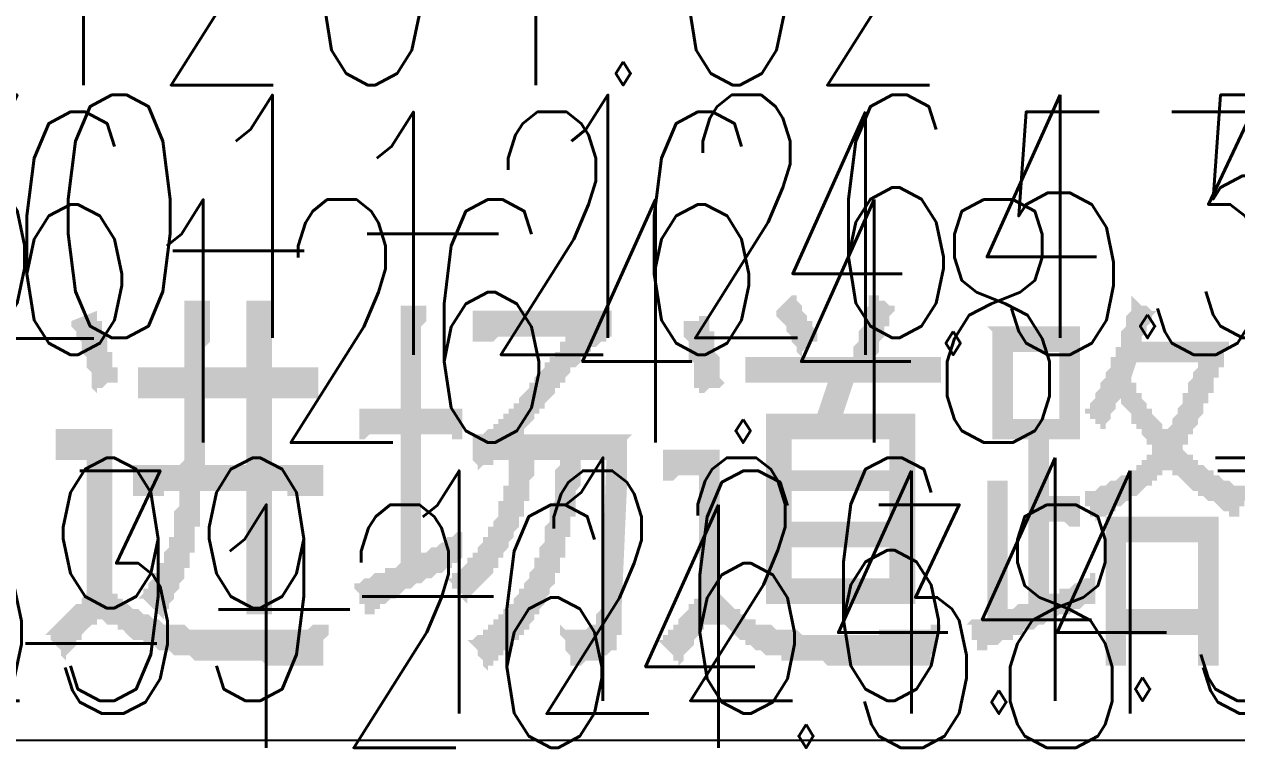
# Model space of a CAD drawing. Header units: millimetres. Extents: x 6156 to 7119, y 3162 to 3647.
# Drawn here: x 7004.32 to 7019.28, y 3528.36 to 3537.29 of the extents above; entities that cross this region are included whole.
import ezdxf
from ezdxf.enums import TextEntityAlignment as Align

# ---------------------------------------------------------------- set-up
doc = ezdxf.new("R2010")
doc.units = ezdxf.units.MM
doc.layers.add('图层1', color=7, linetype='Continuous')
doc.layers.add('点图2', color=30, linetype='Continuous', lineweight=5)
doc.styles.add('HBtxt', font='txt', dxfattribs={"width": 0.7, "bigfont": 'HZTXT'})

msp = doc.modelspace()

# ---------------------------------------------------------------- hatches: boundary and pattern name
at = {"layer": '图层1', "transparency": 33554559}
h = msp.add_hatch(color=256, dxfattribs=at)
h.paths.add_polyline_path([(7013.219, 3533.181), (7013.219, 3533.181), (7013.219, 3533.181), (7013.219, 3533.181), (7013.283, 3533.181), (7013.283, 3533.181), (7013.283, 3533.181), (7013.346, 3533.181), (7013.346, 3533.181), (7013.346, 3533.181), (7013.41, 3533.181), (7013.41, 3533.181), (7013.473, 3533.181), (7013.473, 3533.181), (7013.537, 3533.181), (7013.537, 3533.181), (7013.6, 3533.181), (7013.6, 3533.181), (7013.664, 3533.181), (7013.664, 3533.181), (7013.727, 3533.181), (7013.791, 3533.181), (7013.791, 3533.181), (7013.854, 3533.181), (7013.918, 3533.181), (7013.918, 3533.181), (7013.981, 3533.181), (7014.045, 3533.181), (7014.108, 3533.181), (7014.172, 3533.181), (7014.235, 3533.181), (7014.235, 3533.181), (7014.299, 3533.181), (7014.362, 3533.181), (7014.426, 3533.181), (7014.489, 3533.181), (7014.553, 3533.181), (7014.553, 3533.245), (7014.553, 3533.308), (7014.553, 3533.308), (7014.616, 3533.372), (7014.616, 3533.435), (7014.616, 3533.499), (7014.616, 3533.499), (7014.68, 3533.562), (7014.68, 3533.626), (7014.68, 3533.626), (7014.68, 3533.689), (7014.68, 3533.753), (7014.743, 3533.816), (7014.743, 3533.816), (7014.743, 3533.88), (7014.743, 3533.943), (7014.743, 3533.943), (7014.807, 3533.943), (7014.87, 3533.943), (7014.87, 3533.88), (7014.934, 3533.88), (7014.934, 3533.88), (7014.997, 3533.816), (7014.997, 3533.816), (7015.061, 3533.816), (7015.061, 3533.816), (7015.061, 3533.816), (7015.061, 3533.753), (7015.061, 3533.753), (7015.061, 3533.753), (7014.997, 3533.689), (7014.997, 3533.689), (7014.997, 3533.626), (7014.997, 3533.562), (7014.934, 3533.562), (7014.934, 3533.499), (7014.934, 3533.435), (7014.87, 3533.372), (7014.87, 3533.308), (7014.87, 3533.245), (7014.807, 3533.181), (7014.807, 3533.181), (7014.87, 3533.181), (7014.934, 3533.181), (7014.997, 3533.181), (7014.997, 3533.181), (7015.061, 3533.181), (7015.124, 3533.181), (7015.124, 3533.181), (7015.188, 3533.181), (7015.251, 3533.181), (7015.251, 3533.181), (7015.315, 3533.181), (7015.378, 3533.181), (7015.378, 3533.181), (7015.442, 3533.181), (7015.442, 3533.181), (7015.505, 3533.181), (7015.505, 3533.181), (7015.569, 3533.181), (7015.569, 3533.181), (7015.569, 3533.181), (7015.632, 3533.181), (7015.632, 3533.181), (7015.632, 3532.864), (7015.632, 3532.864), (7015.632, 3532.864), (7015.569, 3532.864), (7015.569, 3532.864), (7015.569, 3532.864), (7015.505, 3532.864), (7015.505, 3532.864), (7015.442, 3532.864), (7015.442, 3532.864), (7015.378, 3532.864), (7015.378, 3532.864), (7015.315, 3532.864), (7015.315, 3532.864), (7015.251, 3532.864), (7015.251, 3532.864), (7015.188, 3532.864), (7015.124, 3532.864), (7015.124, 3532.864), (7015.061, 3532.864), (7014.997, 3532.864), (7014.997, 3532.864), (7014.934, 3532.864), (7014.87, 3532.864), (7014.807, 3532.864), (7014.807, 3532.864), (7014.743, 3532.864), (7014.68, 3532.864), (7014.616, 3532.864), (7014.553, 3532.864), (7014.553, 3532.864), (7014.426, 3532.483), (7015.315, 3532.483), (7015.315, 3532.419), (7015.315, 3532.419), (7015.315, 3532.356), (7015.315, 3532.292), (7015.315, 3532.292), (7015.315, 3532.229), (7015.315, 3532.165), (7015.315, 3532.165), (7015.315, 3532.102), (7015.315, 3532.038), (7015.315, 3531.975), (7015.315, 3531.975), (7015.315, 3531.911), (7015.315, 3531.848), (7015.315, 3531.784), (7015.315, 3531.721), (7015.315, 3531.721), (7015.315, 3531.657), (7015.315, 3531.594), (7015.315, 3531.53), (7015.315, 3531.467), (7015.315, 3531.403), (7015.315, 3531.34), (7015.315, 3531.276), (7015.315, 3531.276), (7015.315, 3531.149), (7015.315, 3531.086), (7015.315, 3531.022), (7015.315, 3530.959), (7015.315, 3530.959), (7015.315, 3530.895), (7015.315, 3530.832), (7015.315, 3530.768), (7015.315, 3530.705), (7015.315, 3530.641), (7015.315, 3530.578), (7015.315, 3530.578), (7015.315, 3530.514), (7015.315, 3530.451), (7015.315, 3530.387), (7015.315, 3530.387), (7015.315, 3530.324), (7015.315, 3530.26), (7015.315, 3530.26), (7015.315, 3530.197), (7015.315, 3530.197), (7015.315, 3530.133), (7015.315, 3530.133), (7013.473, 3530.133), (7013.473, 3530.133), (7013.473, 3530.197), (7013.473, 3530.26), (7013.473, 3530.26), (7013.473, 3530.324), (7013.473, 3530.387), (7013.473, 3530.451), (7013.473, 3530.451), (7013.473, 3530.514), (7013.473, 3530.578), (7013.473, 3530.641), (7013.473, 3530.641), (7013.473, 3530.705), (7013.473, 3530.768), (7013.473, 3530.832), (7013.473, 3530.895), (7013.473, 3530.959), (7013.473, 3530.959), (7013.473, 3531.022), (7013.473, 3531.086), (7013.473, 3531.149), (7013.473, 3531.213), (7013.473, 3531.276), (7013.473, 3531.276), (7013.473, 3531.34), (7013.473, 3531.403), (7013.473, 3531.467), (7013.473, 3531.53), (7013.473, 3531.594), (7013.473, 3531.594), (7013.473, 3531.657), (7013.473, 3531.721), (7013.473, 3531.784), (7013.473, 3531.848), (7013.473, 3531.911), (7013.473, 3531.911), (7013.473, 3531.975), (7013.473, 3532.038), (7013.473, 3532.102), (7013.473, 3532.102), (7013.473, 3532.165), (7013.473, 3532.229), (7013.473, 3532.292), (7013.473, 3532.292), (7013.473, 3532.356), (7013.473, 3532.419), (7013.473, 3532.483), (7013.473, 3532.483), (7014.108, 3532.483), (7014.235, 3532.864), (7014.172, 3532.864), (7014.108, 3532.864), (7014.045, 3532.864), (7013.981, 3532.864), (7013.918, 3532.864), (7013.918, 3532.864), (7013.854, 3532.864), (7013.791, 3532.864), (7013.727, 3532.864), (7013.727, 3532.864), (7013.664, 3532.864), (7013.6, 3532.864), (7013.6, 3532.864), (7013.537, 3532.864), (7013.537, 3532.864), (7013.473, 3532.864), (7013.41, 3532.864), (7013.41, 3532.864), (7013.346, 3532.864), (7013.346, 3532.864), (7013.346, 3532.864), (7013.283, 3532.864), (7013.283, 3532.864), (7013.283, 3532.864), (7013.219, 3532.864), (7013.219, 3532.864), (7013.219, 3532.864), (7013.219, 3532.864)], flags=0)
h.paths.add_polyline_path([(7012.203, 3532.038), (7012.267, 3532.038), (7012.267, 3532.038), (7012.33, 3532.038), (7012.394, 3532.038), (7012.394, 3532.038), (7012.457, 3532.038), (7012.457, 3532.038), (7012.521, 3532.038), (7012.584, 3532.038), (7012.584, 3532.038), (7012.648, 3532.038), (7012.902, 3532.038), (7012.902, 3531.975), (7012.902, 3531.911), (7012.902, 3531.848), (7012.902, 3531.848), (7012.902, 3531.784), (7012.902, 3531.721), (7012.902, 3531.657), (7012.902, 3531.594), (7012.902, 3531.594), (7012.902, 3531.53), (7012.902, 3531.467), (7012.902, 3531.403), (7012.902, 3531.34), (7012.902, 3531.34), (7012.902, 3530.26), (7012.965, 3530.197), (7012.965, 3530.197), (7012.965, 3530.197), (7013.029, 3530.133), (7013.029, 3530.133), (7013.029, 3530.133), (7013.092, 3530.07), (7013.092, 3530.07), (7013.156, 3530.07), (7013.156, 3530.006), (7013.156, 3530.006), (7013.219, 3530.006), (7013.219, 3529.943), (7013.283, 3529.943), (7013.283, 3529.943), (7013.346, 3529.943), (7013.346, 3529.879), (7013.41, 3529.879), (7013.473, 3529.879), (7013.473, 3529.879), (7013.537, 3529.879), (7013.537, 3529.879), (7013.6, 3529.816), (7013.6, 3529.816), (7013.664, 3529.816), (7013.727, 3529.816), (7013.727, 3529.816), (7013.791, 3529.816), (7013.854, 3529.816), (7013.854, 3529.816), (7013.918, 3529.752), (7013.981, 3529.752), (7013.981, 3529.752), (7014.045, 3529.752), (7014.108, 3529.752), (7014.172, 3529.752), (7014.172, 3529.752), (7014.235, 3529.752), (7014.235, 3529.752), (7014.299, 3529.752), (7014.362, 3529.752), (7014.426, 3529.752), (7014.426, 3529.752), (7014.489, 3529.752), (7014.553, 3529.752), (7014.616, 3529.752), (7014.616, 3529.752), (7014.68, 3529.752), (7014.743, 3529.752), (7014.743, 3529.752), (7014.807, 3529.752), (7014.87, 3529.752), (7014.87, 3529.816), (7014.934, 3529.816), (7014.934, 3529.816), (7014.997, 3529.816), (7015.061, 3529.816), (7015.061, 3529.816), (7015.124, 3529.816), (7015.124, 3529.816), (7015.188, 3529.816), (7015.188, 3529.816), (7015.251, 3529.816), (7015.315, 3529.816), (7015.315, 3529.816), (7015.378, 3529.816), (7015.378, 3529.816), (7015.442, 3529.816), (7015.442, 3529.816), (7015.442, 3529.816), (7015.505, 3529.816), (7015.505, 3529.879), (7015.569, 3529.879), (7015.569, 3529.879), (7015.632, 3529.879), (7015.632, 3529.879), (7015.632, 3529.816), (7015.569, 3529.752), (7015.569, 3529.752), (7015.569, 3529.689), (7015.569, 3529.625), (7015.569, 3529.562), (7015.569, 3529.562), (7015.505, 3529.498), (7015.505, 3529.435), (7015.505, 3529.371), (7015.442, 3529.371), (7015.442, 3529.371), (7015.378, 3529.371), (7015.315, 3529.371), (7015.315, 3529.371), (7015.251, 3529.371), (7015.188, 3529.371), (7015.188, 3529.371), (7015.124, 3529.371), (7015.124, 3529.371), (7015.061, 3529.371), (7014.997, 3529.371), (7014.997, 3529.371), (7014.934, 3529.371), (7014.934, 3529.371), (7014.87, 3529.371), (7014.807, 3529.371), (7014.807, 3529.371), (7014.743, 3529.371), (7014.743, 3529.371), (7014.68, 3529.371), (7014.68, 3529.371), (7014.616, 3529.371), (7014.616, 3529.371), (7014.553, 3529.371), (7014.553, 3529.371), (7014.553, 3529.371), (7014.489, 3529.371), (7014.426, 3529.371), (7014.362, 3529.371), (7014.362, 3529.371), (7014.299, 3529.371), (7014.235, 3529.371), (7014.235, 3529.371), (7014.172, 3529.435), (7014.172, 3529.435), (7014.108, 3529.435), (7014.045, 3529.435), (7014.045, 3529.435), (7013.981, 3529.435), (7013.981, 3529.435), (7013.918, 3529.435), (7013.918, 3529.435), (7013.854, 3529.435), (7013.854, 3529.435), (7013.791, 3529.435), (7013.791, 3529.435), (7013.727, 3529.435), (7013.664, 3529.435), (7013.664, 3529.498), (7013.6, 3529.498), (7013.6, 3529.498), (7013.537, 3529.498), (7013.473, 3529.498), (7013.473, 3529.498), (7013.41, 3529.562), (7013.41, 3529.562), (7013.346, 3529.562), (7013.346, 3529.562), (7013.346, 3529.562), (7013.283, 3529.625), (7013.283, 3529.625), (7013.219, 3529.625), (7013.219, 3529.689), (7013.156, 3529.689), (7013.156, 3529.689), (7013.092, 3529.752), (7013.092, 3529.752), (7013.029, 3529.816), (7013.029, 3529.816), (7012.965, 3529.879), (7012.902, 3529.879), (7012.902, 3529.879), (7012.838, 3529.879), (7012.838, 3529.879), (7012.775, 3529.879), (7012.775, 3529.879), (7012.711, 3529.879), (7012.711, 3529.879), (7012.711, 3529.816), (7012.648, 3529.816), (7012.648, 3529.752), (7012.648, 3529.752), (7012.584, 3529.689), (7012.584, 3529.689), (7012.584, 3529.625), (7012.521, 3529.562), (7012.521, 3529.562), (7012.457, 3529.498), (7012.457, 3529.435), (7012.457, 3529.435), (7012.394, 3529.371), (7012.394, 3529.435), (7012.33, 3529.435), (7012.33, 3529.498), (7012.33, 3529.498), (7012.267, 3529.562), (7012.267, 3529.562), (7012.203, 3529.625), (7012.203, 3529.625), (7012.14, 3529.689), (7012.14, 3529.689), (7012.203, 3529.689), (7012.203, 3529.689), (7012.203, 3529.752), (7012.267, 3529.752), (7012.267, 3529.816), (7012.33, 3529.816), (7012.33, 3529.879), (7012.394, 3529.879), (7012.394, 3529.943), (7012.394, 3529.943), (7012.457, 3530.006), (7012.457, 3530.006), (7012.521, 3530.07), (7012.521, 3530.133), (7012.584, 3530.133), (7012.584, 3530.197), (7012.648, 3530.197), (7012.648, 3531.721), (7012.584, 3531.721), (7012.584, 3531.721), (7012.521, 3531.721), (7012.457, 3531.721), (7012.457, 3531.721), (7012.394, 3531.721), (7012.394, 3531.721), (7012.33, 3531.657), (7012.267, 3531.657), (7012.267, 3531.657), (7012.203, 3531.657), (7012.203, 3531.657)], flags=0)
h.paths.add_polyline_path([(7014.997, 3530.451), (7014.997, 3530.832), (7013.791, 3530.832), (7013.791, 3530.451)], flags=0)
h.paths.add_polyline_path([(7014.997, 3531.149), (7014.997, 3531.53), (7013.791, 3531.53), (7013.791, 3531.149)], flags=0)
h.paths.add_polyline_path([(7014.997, 3531.784), (7014.997, 3532.165), (7013.791, 3532.165), (7013.791, 3531.784)], flags=0)
h.paths.add_polyline_path([(7012.648, 3532.673), (7012.648, 3532.737), (7012.648, 3532.8), (7012.584, 3532.8), (7012.584, 3532.864), (7012.584, 3532.927), (7012.584, 3532.927), (7012.584, 3532.991), (7012.584, 3533.054), (7012.584, 3533.118), (7012.521, 3533.118), (7012.521, 3533.181), (7012.521, 3533.245), (7012.521, 3533.308), (7012.521, 3533.372), (7012.521, 3533.372), (7012.457, 3533.435), (7012.457, 3533.499), (7012.457, 3533.562), (7012.457, 3533.562), (7012.457, 3533.626), (7012.521, 3533.626), (7012.584, 3533.626), (7012.584, 3533.626), (7012.648, 3533.626), (7012.648, 3533.689), (7012.711, 3533.689), (7012.711, 3533.689), (7012.775, 3533.689), (7012.775, 3533.689), (7012.775, 3533.626), (7012.775, 3533.562), (7012.775, 3533.499), (7012.838, 3533.499), (7012.838, 3533.435), (7012.838, 3533.372), (7012.838, 3533.308), (7012.838, 3533.308), (7012.838, 3533.245), (7012.902, 3533.181), (7012.902, 3533.118), (7012.902, 3533.118), (7012.902, 3533.054), (7012.902, 3532.991), (7012.902, 3532.927), (7012.965, 3532.864), (7012.965, 3532.864), (7012.902, 3532.8), (7012.902, 3532.8), (7012.838, 3532.8), (7012.775, 3532.8), (7012.775, 3532.8), (7012.711, 3532.737), (7012.711, 3532.737), (7012.648, 3532.737), (7012.648, 3532.673)], flags=0)
h.paths.add_polyline_path([(7013.791, 3533.943), (7013.854, 3533.943), (7013.854, 3533.88), (7013.918, 3533.816), (7013.918, 3533.753), (7013.918, 3533.753), (7013.981, 3533.689), (7013.981, 3533.626), (7014.045, 3533.626), (7014.045, 3533.562), (7014.045, 3533.562), (7014.108, 3533.499), (7014.108, 3533.499), (7014.108, 3533.435), (7014.108, 3533.435), (7014.108, 3533.372), (7014.045, 3533.372), (7014.045, 3533.372), (7013.981, 3533.308), (7013.981, 3533.308), (7013.918, 3533.245), (7013.918, 3533.245), (7013.918, 3533.181), (7013.854, 3533.245), (7013.854, 3533.308), (7013.854, 3533.308), (7013.791, 3533.372), (7013.791, 3533.372), (7013.791, 3533.435), (7013.727, 3533.499), (7013.727, 3533.499), (7013.727, 3533.562), (7013.664, 3533.626), (7013.664, 3533.626), (7013.6, 3533.689), (7013.6, 3533.753), (7013.6, 3533.753), (7013.6, 3533.753), (7013.664, 3533.816), (7013.664, 3533.816), (7013.727, 3533.88), (7013.727, 3533.88), (7013.791, 3533.943), (7013.791, 3533.943), (7013.791, 3533.943)], flags=0)
h = msp.add_hatch(color=256, dxfattribs=at)
h.paths.add_polyline_path([(7017.537, 3530.133), (7017.474, 3530.133), (7017.41, 3530.133), (7017.347, 3530.07), (7017.347, 3530.07), (7017.283, 3530.07), (7017.22, 3530.006), (7017.156, 3530.006), (7017.156, 3530.006), (7017.093, 3530.006), (7017.029, 3529.943), (7017.029, 3529.943), (7016.966, 3529.943), (7016.902, 3529.879), (7016.902, 3529.879), (7016.839, 3529.879), (7016.839, 3529.879), (7016.775, 3529.816), (7016.712, 3529.816), (7016.712, 3529.816), (7016.648, 3529.816), (7016.648, 3529.752), (7016.585, 3529.752), (7016.585, 3529.752), (7016.521, 3529.752), (7016.521, 3529.689), (7016.458, 3529.689), (7016.458, 3529.689), (7016.394, 3529.689), (7016.394, 3529.689), (7016.331, 3529.625), (7016.331, 3529.625), (7016.267, 3529.625), (7016.267, 3529.625), (7016.204, 3529.625), (7016.204, 3529.562), (7016.204, 3529.562), (7016.14, 3529.562), (7016.14, 3529.562), (7016.077, 3529.562), (7016.077, 3529.562), (7016.077, 3529.562), (7016.077, 3529.625), (7016.077, 3529.689), (7016.013, 3529.689), (7016.013, 3529.752), (7016.013, 3529.816), (7016.013, 3529.879), (7015.95, 3529.879), (7015.95, 3529.879), (7016.013, 3529.943), (7016.077, 3529.943), (7016.077, 3529.943), (7016.14, 3529.943), (7016.14, 3529.943), (7016.204, 3529.943), (7016.204, 3530.006), (7016.204, 3531.213), (7016.204, 3531.276), (7016.204, 3531.276), (7016.204, 3531.34), (7016.204, 3531.403), (7016.204, 3531.467), (7016.204, 3531.53), (7016.204, 3531.594), (7016.204, 3531.594), (7016.204, 3531.657), (7016.458, 3531.657), (7016.458, 3531.594), (7016.458, 3531.594), (7016.458, 3531.53), (7016.458, 3531.467), (7016.458, 3531.403), (7016.458, 3531.403), (7016.458, 3531.34), (7016.458, 3531.276), (7016.458, 3531.213), (7016.458, 3531.149), (7016.458, 3531.149), (7016.458, 3530.07), (7016.521, 3530.07), (7016.521, 3530.07), (7016.585, 3530.133), (7016.585, 3530.133), (7016.648, 3530.133), (7016.712, 3530.133), (7016.712, 3530.133), (7016.712, 3532.165), (7016.204, 3532.165), (7016.267, 3532.165), (7016.267, 3532.229), (7016.267, 3532.229), (7016.267, 3532.292), (7016.267, 3532.356), (7016.267, 3532.356), (7016.267, 3532.419), (7016.267, 3532.483), (7016.267, 3532.546), (7016.267, 3532.61), (7016.267, 3532.673), (7016.267, 3532.737), (7016.267, 3532.8), (7016.267, 3532.864), (7016.267, 3532.927), (7016.267, 3532.991), (7016.267, 3533.054), (7016.267, 3533.117), (7016.267, 3533.181), (7016.267, 3533.244), (7016.267, 3533.244), (7016.267, 3533.308), (7016.267, 3533.371), (7016.267, 3533.435), (7016.267, 3533.435), (7016.267, 3533.498), (7016.267, 3533.498), (7016.204, 3533.562), (7016.204, 3533.562), (7017.347, 3533.562), (7017.347, 3533.498), (7017.347, 3533.498), (7017.347, 3533.435), (7017.347, 3533.371), (7017.347, 3533.371), (7017.347, 3533.308), (7017.347, 3533.244), (7017.347, 3533.181), (7017.347, 3533.181), (7017.347, 3533.117), (7017.347, 3533.054), (7017.347, 3532.991), (7017.347, 3532.927), (7017.347, 3532.864), (7017.347, 3532.864), (7017.347, 3532.8), (7017.347, 3532.737), (7017.347, 3532.673), (7017.347, 3532.61), (7017.347, 3532.546), (7017.347, 3532.483), (7017.347, 3532.419), (7017.347, 3532.356), (7017.347, 3532.356), (7017.347, 3532.292), (7017.347, 3532.229), (7017.347, 3532.229), (7017.347, 3532.165), (7017.347, 3532.165), (7016.966, 3532.165), (7016.966, 3531.467), (7017.029, 3531.467), (7017.029, 3531.467), (7017.093, 3531.467), (7017.093, 3531.467), (7017.156, 3531.467), (7017.22, 3531.467), (7017.22, 3531.467), (7017.283, 3531.467), (7017.283, 3531.467), (7017.347, 3531.467), (7017.347, 3531.086), (7017.283, 3531.086), (7017.283, 3531.086), (7017.22, 3531.086), (7017.156, 3531.149), (7017.156, 3531.149), (7017.093, 3531.149), (7017.093, 3531.149), (7017.029, 3531.149), (7017.029, 3531.149), (7016.966, 3531.149), (7016.966, 3530.26), (7016.966, 3530.26), (7017.029, 3530.26), (7017.029, 3530.26), (7017.029, 3530.26), (7017.093, 3530.26), (7017.093, 3530.324), (7017.156, 3530.324), (7017.156, 3530.324), (7017.22, 3530.324), (7017.283, 3530.387), (7017.283, 3530.387), (7017.347, 3530.387), (7017.41, 3530.451), (7017.474, 3530.451), (7017.474, 3530.514), (7017.537, 3530.514), (7017.537, 3530.451), (7017.537, 3530.387), (7017.537, 3530.387), (7017.537, 3530.324), (7017.537, 3530.26), (7017.537, 3530.197), (7017.537, 3530.133), (7017.537, 3530.133)], flags=0)
h.paths.add_polyline_path([(7018.299, 3533.752), (7018.299, 3533.752), (7018.236, 3533.689), (7018.236, 3533.625), (7018.236, 3533.625), (7018.172, 3533.562), (7018.172, 3533.498), (7018.172, 3533.498), (7018.109, 3533.435), (7018.109, 3533.371), (7019.188, 3533.371), (7019.188, 3533.371), (7019.188, 3533.308), (7019.124, 3533.244), (7019.124, 3533.244), (7019.124, 3533.181), (7019.124, 3533.117), (7019.124, 3533.054), (7019.061, 3533.054), (7019.061, 3532.991), (7019.061, 3532.927), (7018.997, 3532.927), (7018.997, 3532.864), (7018.997, 3532.8), (7018.997, 3532.737), (7018.934, 3532.737), (7018.934, 3532.673), (7018.934, 3532.61), (7018.87, 3532.61), (7018.87, 3532.546), (7018.87, 3532.483), (7018.807, 3532.419), (7018.807, 3532.419), (7018.807, 3532.356), (7018.743, 3532.292), (7018.743, 3532.292), (7018.743, 3532.229), (7018.68, 3532.229), (7018.68, 3532.165), (7018.68, 3532.102), (7018.617, 3532.102), (7018.617, 3532.038), (7018.617, 3532.038), (7018.617, 3532.038), (7018.68, 3531.975), (7018.68, 3531.975), (7018.743, 3531.975), (7018.743, 3531.911), (7018.807, 3531.911), (7018.807, 3531.848), (7018.87, 3531.848), (7018.87, 3531.848), (7018.934, 3531.784), (7018.934, 3531.784), (7018.997, 3531.784), (7018.997, 3531.721), (7019.061, 3531.721), (7019.061, 3531.721), (7019.124, 3531.657), (7019.124, 3531.657), (7019.188, 3531.657), (7019.188, 3531.657), (7019.251, 3531.594), (7019.315, 3531.594), (7019.315, 3531.594), (7019.378, 3531.594), (7019.442, 3531.53), (7019.442, 3531.53), (7019.442, 3531.53), (7019.442, 3531.467), (7019.442, 3531.467), (7019.378, 3531.403), (7019.378, 3531.34), (7019.315, 3531.34), (7019.315, 3531.276), (7019.315, 3531.213), (7019.315, 3531.213), (7019.315, 3531.213), (7019.251, 3531.213), (7019.251, 3531.213), (7019.188, 3531.213), (7019.188, 3531.276), (7019.124, 3531.276), (7019.124, 3531.276), (7019.061, 3531.34), (7019.061, 3531.34), (7018.997, 3531.403), (7018.934, 3531.403), (7018.934, 3531.403), (7018.87, 3531.467), (7018.87, 3531.467), (7018.807, 3531.467), (7018.807, 3531.53), (7018.743, 3531.53), (7018.743, 3531.53), (7018.68, 3531.594), (7018.68, 3531.594), (7018.617, 3531.657), (7018.617, 3531.657), (7018.553, 3531.721), (7018.553, 3531.721), (7018.49, 3531.721), (7018.49, 3531.784), (7018.426, 3531.784), (7018.426, 3531.784), (7018.426, 3531.784), (7018.363, 3531.784), (7018.363, 3531.721), (7018.299, 3531.721), (7018.299, 3531.657), (7018.236, 3531.657), (7018.236, 3531.594), (7018.172, 3531.594), (7018.172, 3531.594), (7018.109, 3531.53), (7018.109, 3531.53), (7018.045, 3531.467), (7018.045, 3531.467), (7018.045, 3531.467), (7017.982, 3531.467), (7017.982, 3531.403), (7017.918, 3531.403), (7017.918, 3531.403), (7017.855, 3531.34), (7017.855, 3531.34), (7017.791, 3531.34), (7017.791, 3531.276), (7017.728, 3531.276), (7017.728, 3531.276), (7017.664, 3531.213), (7017.601, 3531.213), (7017.601, 3531.213), (7017.537, 3531.149), (7017.537, 3531.149), (7017.537, 3531.213), (7017.474, 3531.213), (7017.474, 3531.276), (7017.474, 3531.34), (7017.41, 3531.34), (7017.41, 3531.403), (7017.41, 3531.467), (7017.347, 3531.467), (7017.41, 3531.467), (7017.41, 3531.53), (7017.474, 3531.53), (7017.474, 3531.53), (7017.537, 3531.53), (7017.537, 3531.53), (7017.601, 3531.594), (7017.664, 3531.594), (7017.664, 3531.594), (7017.728, 3531.657), (7017.728, 3531.657), (7017.791, 3531.657), (7017.791, 3531.657), (7017.855, 3531.721), (7017.855, 3531.721), (7017.918, 3531.721), (7017.982, 3531.784), (7017.982, 3531.784), (7018.045, 3531.784), (7018.045, 3531.848), (7018.109, 3531.848), (7018.109, 3531.911), (7018.172, 3531.911), (7018.172, 3531.975), (7018.172, 3531.975), (7018.236, 3531.975), (7018.236, 3532.038), (7018.236, 3532.038), (7018.236, 3532.102), (7018.172, 3532.102), (7018.172, 3532.165), (7018.172, 3532.165), (7018.109, 3532.229), (7018.109, 3532.229), (7018.109, 3532.292), (7018.045, 3532.292), (7018.045, 3532.356), (7017.982, 3532.356), (7017.982, 3532.419), (7017.982, 3532.483), (7017.918, 3532.546), (7017.918, 3532.546), (7017.855, 3532.61), (7017.855, 3532.673), (7017.855, 3532.673), (7017.791, 3532.61), (7017.791, 3532.61), (7017.791, 3532.546), (7017.728, 3532.483), (7017.728, 3532.419), (7017.728, 3532.419), (7017.664, 3532.356), (7017.664, 3532.356), (7017.664, 3532.292), (7017.664, 3532.292), (7017.601, 3532.292), (7017.601, 3532.356), (7017.537, 3532.356), (7017.537, 3532.419), (7017.474, 3532.419), (7017.474, 3532.483), (7017.41, 3532.483), (7017.41, 3532.483), (7017.41, 3532.546), (7017.474, 3532.546), (7017.474, 3532.61), (7017.474, 3532.61), (7017.537, 3532.673), (7017.537, 3532.673), (7017.537, 3532.737), (7017.601, 3532.8), (7017.601, 3532.8), (7017.601, 3532.864), (7017.664, 3532.927), (7017.664, 3532.927), (7017.664, 3532.991), (7017.728, 3533.054), (7017.728, 3533.117), (7017.728, 3533.117), (7017.728, 3533.181), (7017.791, 3533.181), (7017.791, 3533.244), (7017.791, 3533.308), (7017.855, 3533.308), (7017.855, 3533.371), (7017.855, 3533.435), (7017.855, 3533.498), (7017.855, 3533.498), (7017.918, 3533.562), (7017.918, 3533.625), (7017.918, 3533.689), (7017.918, 3533.689), (7017.982, 3533.752), (7017.982, 3533.816), (7017.982, 3533.879), (7017.982, 3533.879), (7017.982, 3533.943), (7018.045, 3533.879), (7018.045, 3533.879), (7018.109, 3533.816), (7018.109, 3533.816), (7018.172, 3533.816), (7018.172, 3533.816), (7018.236, 3533.752), (7018.236, 3533.752), (7018.299, 3533.752)], flags=0)
h.paths.add_polyline_path([(7019.061, 3531.213), (7019.061, 3531.213), (7019.061, 3531.149), (7019.061, 3531.149), (7019.061, 3531.086), (7019.061, 3531.022), (7019.061, 3531.022), (7019.061, 3530.959), (7019.061, 3530.895), (7019.061, 3530.895), (7019.061, 3530.832), (7019.061, 3530.768), (7019.061, 3530.705), (7019.061, 3530.641), (7019.061, 3530.578), (7019.061, 3530.514), (7019.061, 3530.451), (7019.061, 3530.387), (7019.061, 3530.324), (7019.061, 3530.324), (7019.061, 3530.26), (7019.061, 3530.197), (7019.061, 3530.133), (7019.061, 3530.07), (7019.061, 3530.006), (7019.061, 3529.943), (7019.061, 3529.879), (7019.061, 3529.816), (7019.061, 3529.816), (7019.061, 3529.752), (7019.061, 3529.689), (7019.061, 3529.625), (7019.061, 3529.625), (7019.061, 3529.562), (7019.061, 3529.498), (7019.061, 3529.498), (7019.061, 3529.435), (7019.061, 3529.435), (7019.061, 3529.371), (7018.807, 3529.371), (7018.807, 3529.752), (7017.918, 3529.752), (7017.918, 3529.371), (7017.664, 3529.371), (7017.664, 3529.435), (7017.664, 3529.435), (7017.664, 3529.498), (7017.664, 3529.562), (7017.664, 3529.562), (7017.664, 3529.625), (7017.664, 3529.689), (7017.664, 3529.689), (7017.664, 3529.752), (7017.664, 3529.816), (7017.664, 3529.879), (7017.664, 3529.943), (7017.664, 3529.943), (7017.664, 3530.006), (7017.664, 3530.07), (7017.664, 3530.133), (7017.664, 3530.197), (7017.664, 3530.26), (7017.664, 3530.324), (7017.664, 3530.387), (7017.664, 3530.451), (7017.664, 3530.514), (7017.664, 3530.578), (7017.664, 3530.641), (7017.664, 3530.705), (7017.664, 3530.768), (7017.664, 3530.832), (7017.664, 3530.832), (7017.664, 3530.895), (7017.664, 3530.959), (7017.664, 3531.022), (7017.664, 3531.022), (7017.664, 3531.086), (7017.664, 3531.149), (7017.664, 3531.149), (7017.664, 3531.213), (7017.664, 3531.213), (7017.664, 3531.213), (7019.061, 3531.213)], flags=0)
h.paths.add_polyline_path([(7018.807, 3530.07), (7018.807, 3530.895), (7017.918, 3530.895), (7017.918, 3530.07)], flags=0)
h.paths.add_polyline_path([(7017.093, 3532.419), (7017.093, 3533.244), (7016.521, 3533.244), (7016.521, 3532.419)], flags=0)
h.paths.add_polyline_path([(7017.982, 3532.927), (7017.982, 3532.927), (7017.982, 3532.864), (7018.045, 3532.864), (7018.045, 3532.8), (7018.045, 3532.737), (7018.109, 3532.737), (7018.109, 3532.673), (7018.109, 3532.673), (7018.172, 3532.61), (7018.172, 3532.546), (7018.236, 3532.546), (7018.236, 3532.483), (7018.236, 3532.483), (7018.299, 3532.419), (7018.299, 3532.419), (7018.363, 3532.356), (7018.363, 3532.292), (7018.426, 3532.292), (7018.426, 3532.292), (7018.426, 3532.292), (7018.426, 3532.292), (7018.49, 3532.356), (7018.49, 3532.419), (7018.49, 3532.419), (7018.553, 3532.483), (7018.553, 3532.546), (7018.553, 3532.546), (7018.617, 3532.61), (7018.617, 3532.673), (7018.617, 3532.737), (7018.68, 3532.737), (7018.68, 3532.8), (7018.68, 3532.864), (7018.743, 3532.927), (7018.743, 3532.927), (7018.743, 3532.991), (7018.807, 3533.054), (7018.807, 3533.054), (7018.807, 3533.117), (7018.045, 3533.117), (7017.982, 3532.927)], flags=0)
h = msp.add_hatch(color=256, dxfattribs=at)
h.paths.add_polyline_path([(7007.06, 3533.054), (7007.06, 3533.054), (7007.06, 3533.118), (7007.06, 3533.181), (7007.06, 3533.245), (7007.06, 3533.245), (7007.06, 3533.308), (7007.06, 3533.372), (7007.06, 3533.435), (7007.06, 3533.435), (7007.06, 3533.499), (7007.06, 3533.562), (7007.06, 3533.626), (7007.06, 3533.689), (7007.06, 3533.753), (7007.06, 3533.753), (7007.06, 3533.816), (7007.06, 3533.88), (7007.06, 3533.88), (7007.377, 3533.88), (7007.377, 3533.88), (7007.377, 3533.816), (7007.377, 3533.816), (7007.377, 3533.753), (7007.377, 3533.753), (7007.377, 3533.689), (7007.377, 3533.626), (7007.377, 3533.626), (7007.377, 3533.562), (7007.377, 3533.499), (7007.377, 3533.435), (7007.377, 3533.372), (7007.377, 3533.308), (7007.377, 3533.245), (7007.377, 3533.181), (7007.377, 3533.118), (7007.377, 3533.054), (7007.377, 3533.054), (7007.377, 3533.054), (7007.441, 3533.054), (7007.441, 3533.054), (7007.504, 3533.054), (7007.568, 3533.054), (7007.568, 3533.054), (7007.631, 3533.054), (7007.631, 3533.054), (7007.695, 3533.054), (7007.758, 3533.054), (7007.758, 3533.054), (7007.822, 3533.054), (7007.822, 3533.054), (7007.885, 3533.054), (7007.949, 3533.054), (7007.949, 3533.054), (7007.949, 3533.054), (7007.949, 3532.673), (7007.949, 3532.673), (7007.885, 3532.673), (7007.822, 3532.673), (7007.822, 3532.673), (7007.758, 3532.673), (7007.758, 3532.673), (7007.695, 3532.673), (7007.631, 3532.673), (7007.631, 3532.673), (7007.568, 3532.673), (7007.568, 3532.673), (7007.504, 3532.673), (7007.504, 3532.673), (7007.441, 3532.673), (7007.377, 3532.673), (7007.377, 3532.673), (7007.377, 3532.673), (7007.377, 3531.848), (7007.377, 3531.848), (7007.441, 3531.848), (7007.504, 3531.848), (7007.504, 3531.848), (7007.568, 3531.848), (7007.568, 3531.848), (7007.631, 3531.848), (7007.695, 3531.848), (7007.695, 3531.848), (7007.758, 3531.848), (7007.758, 3531.848), (7007.822, 3531.848), (7007.822, 3531.848), (7007.885, 3531.848), (7007.949, 3531.848), (7007.949, 3531.848), (7008.012, 3531.848), (7008.012, 3531.848), (7008.012, 3531.848), (7008.012, 3531.467), (7008.012, 3531.467), (7007.949, 3531.467), (7007.949, 3531.467), (7007.885, 3531.467), (7007.822, 3531.467), (7007.822, 3531.467), (7007.758, 3531.467), (7007.758, 3531.467), (7007.695, 3531.467), (7007.695, 3531.467), (7007.631, 3531.467), (7007.568, 3531.467), (7007.568, 3531.53), (7007.504, 3531.53), (7007.504, 3531.53), (7007.441, 3531.53), (7007.377, 3531.53), (7007.377, 3531.53), (7007.377, 3531.53), (7007.377, 3530.705), (7007.377, 3530.641), (7007.377, 3530.578), (7007.377, 3530.578), (7007.377, 3530.514), (7007.377, 3530.451), (7007.377, 3530.387), (7007.377, 3530.324), (7007.377, 3530.324), (7007.377, 3530.26), (7007.377, 3530.197), (7007.377, 3530.133), (7007.377, 3530.07), (7007.377, 3530.07), (7007.377, 3530.006), (7007.06, 3530.006), (7007.06, 3530.07), (7007.06, 3530.133), (7007.06, 3530.133), (7007.06, 3530.197), (7007.06, 3530.26), (7007.06, 3530.324), (7007.06, 3530.387), (7007.06, 3530.387), (7007.06, 3530.451), (7007.06, 3530.514), (7007.06, 3530.578), (7007.06, 3530.641), (7007.06, 3530.641), (7007.06, 3530.705), (7007.06, 3531.53), (7006.488, 3531.53), (7006.488, 3531.467), (7006.488, 3531.403), (7006.488, 3531.34), (7006.488, 3531.276), (7006.488, 3531.213), (7006.488, 3531.149), (7006.488, 3531.086), (7006.425, 3531.086), (7006.425, 3531.022), (7006.425, 3530.959), (7006.425, 3530.895), (7006.425, 3530.895), (7006.425, 3530.832), (7006.425, 3530.768), (7006.361, 3530.768), (7006.361, 3530.705), (7006.361, 3530.641), (7006.361, 3530.641), (7006.361, 3530.578), (7006.298, 3530.578), (7006.298, 3530.514), (7006.298, 3530.451), (7006.298, 3530.451), (7006.234, 3530.387), (7006.234, 3530.324), (7006.234, 3530.324), (7006.171, 3530.26), (7006.171, 3530.197), (7006.171, 3530.197), (7006.107, 3530.133), (7006.107, 3530.07), (7006.044, 3530.07), (7006.044, 3530.006), (7006.044, 3529.943), (7006.044, 3529.943), (7005.98, 3530.006), (7005.98, 3530.006), (7005.917, 3530.07), (7005.917, 3530.07), (7005.853, 3530.133), (7005.853, 3530.133), (7005.79, 3530.197), (7005.79, 3530.197), (7005.726, 3530.197), (7005.726, 3530.197), (7005.79, 3530.26), (7005.79, 3530.324), (7005.853, 3530.324), (7005.853, 3530.387), (7005.917, 3530.451), (7005.917, 3530.451), (7005.917, 3530.514), (7005.98, 3530.514), (7005.98, 3530.578), (7005.98, 3530.641), (7006.044, 3530.641), (7006.044, 3530.705), (7006.044, 3530.705), (7006.044, 3530.768), (7006.107, 3530.832), (7006.107, 3530.832), (7006.107, 3530.832), (7006.107, 3530.895), (7006.107, 3530.959), (7006.171, 3530.959), (7006.171, 3531.022), (7006.171, 3531.086), (7006.171, 3531.086), (7006.171, 3531.149), (7006.171, 3531.213), (7006.171, 3531.276), (7006.234, 3531.34), (7006.234, 3531.34), (7006.234, 3531.403), (7006.234, 3531.467), (7006.234, 3531.53), (7006.171, 3531.53), (7006.171, 3531.53), (7006.107, 3531.53), (7006.044, 3531.53), (7006.044, 3531.467), (7005.98, 3531.467), (7005.98, 3531.467), (7005.917, 3531.467), (7005.853, 3531.467), (7005.853, 3531.467), (7005.79, 3531.467), (7005.79, 3531.467), (7005.726, 3531.467), (7005.726, 3531.467), (7005.663, 3531.467), (7005.663, 3531.467), (7005.663, 3531.848), (7005.663, 3531.848), (7005.726, 3531.848), (7005.726, 3531.848), (7005.79, 3531.848), (7005.79, 3531.848), (7005.853, 3531.848), (7005.917, 3531.848), (7005.917, 3531.848), (7005.98, 3531.848), (7005.98, 3531.848), (7006.044, 3531.848), (7006.107, 3531.848), (7006.107, 3531.848), (7006.171, 3531.848), (7006.171, 3531.848), (7006.234, 3531.848), (7006.234, 3531.848), (7006.298, 3531.911), (7006.298, 3531.911), (7006.298, 3531.975), (7006.298, 3532.038), (7006.298, 3532.102), (7006.298, 3532.165), (7006.298, 3532.165), (7006.298, 3532.229), (7006.298, 3532.292), (7006.298, 3532.356), (7006.298, 3532.419), (7006.298, 3532.419), (7006.298, 3532.483), (7006.298, 3532.546), (7006.298, 3532.61), (7006.298, 3532.61), (7006.298, 3532.673), (7006.298, 3532.673), (7006.234, 3532.673), (7006.234, 3532.673), (7006.171, 3532.673), (7006.171, 3532.673), (7006.107, 3532.673), (7006.044, 3532.673), (7006.044, 3532.673), (7005.98, 3532.673), (7005.98, 3532.673), (7005.917, 3532.673), (7005.853, 3532.673), (7005.853, 3532.673), (7005.79, 3532.673), (7005.79, 3532.673), (7005.726, 3532.673), (7005.726, 3532.673), (7005.726, 3533.054), (7005.726, 3533.054), (7005.79, 3533.054), (7005.853, 3533.054), (7005.853, 3533.054), (7005.917, 3533.054), (7005.917, 3533.054), (7005.98, 3533.054), (7006.044, 3533.054), (7006.044, 3533.054), (7006.107, 3533.054), (7006.107, 3533.054), (7006.171, 3533.054), (7006.234, 3533.054), (7006.234, 3533.054), (7006.298, 3533.054), (7006.298, 3533.054), (7006.298, 3533.118), (7006.298, 3533.118), (7006.298, 3533.181), (7006.298, 3533.245), (7006.298, 3533.308), (7006.298, 3533.372), (7006.298, 3533.372), (7006.298, 3533.435), (7006.298, 3533.499), (7006.298, 3533.562), (7006.298, 3533.626), (7006.298, 3533.626), (7006.298, 3533.689), (7006.298, 3533.753), (7006.298, 3533.816), (7006.298, 3533.816), (7006.298, 3533.88), (7006.298, 3533.88), (7006.361, 3533.88), (7006.361, 3533.88), (7006.425, 3533.88), (7006.425, 3533.88), (7006.488, 3533.88), (7006.488, 3533.88), (7006.552, 3533.88), (7006.615, 3533.88), (7006.615, 3533.88), (7006.615, 3533.816), (7006.615, 3533.816), (7006.615, 3533.753), (7006.615, 3533.689), (7006.615, 3533.689), (7006.615, 3533.626), (7006.615, 3533.562), (7006.615, 3533.562), (7006.615, 3533.499), (7006.615, 3533.435), (7006.615, 3533.372), (7006.552, 3533.308), (7006.552, 3533.245), (7006.552, 3533.181), (7006.552, 3533.118), (7006.552, 3533.054), (7006.552, 3533.054)], flags=0)
h.paths.add_polyline_path([(7005.409, 3532.292), (7005.409, 3532.229), (7005.409, 3532.165), (7005.409, 3532.102), (7005.409, 3532.038), (7005.409, 3531.975), (7005.409, 3531.911), (7005.409, 3531.911), (7005.409, 3531.848), (7005.409, 3531.784), (7005.409, 3531.721), (7005.409, 3531.721), (7005.409, 3531.657), (7005.409, 3531.594), (7005.409, 3531.53), (7005.409, 3531.53), (7005.409, 3530.324), (7005.409, 3530.26), (7005.472, 3530.26), (7005.472, 3530.197), (7005.536, 3530.197), (7005.536, 3530.133), (7005.599, 3530.133), (7005.599, 3530.133), (7005.663, 3530.07), (7005.663, 3530.07), (7005.726, 3530.07), (7005.79, 3530.006), (7005.79, 3530.006), (7005.853, 3530.006), (7005.853, 3530.006), (7005.917, 3529.943), (7005.917, 3529.943), (7005.98, 3529.943), (7005.98, 3529.943), (7006.044, 3529.879), (7006.044, 3529.879), (7006.107, 3529.879), (7006.171, 3529.879), (7006.171, 3529.879), (7006.234, 3529.879), (7006.234, 3529.879), (7006.298, 3529.879), (7006.298, 3529.879), (7006.361, 3529.816), (7006.361, 3529.816), (7006.425, 3529.816), (7006.488, 3529.816), (7006.488, 3529.816), (7006.552, 3529.816), (7006.552, 3529.816), (7006.615, 3529.816), (7006.679, 3529.816), (7006.679, 3529.816), (7006.742, 3529.816), (7006.742, 3529.816), (7006.806, 3529.816), (7006.869, 3529.816), (7006.869, 3529.816), (7006.933, 3529.816), (7006.933, 3529.816), (7006.996, 3529.816), (7006.996, 3529.816), (7007.06, 3529.816), (7007.123, 3529.816), (7007.123, 3529.816), (7007.187, 3529.816), (7007.187, 3529.816), (7007.25, 3529.816), (7007.25, 3529.816), (7007.314, 3529.816), (7007.377, 3529.816), (7007.377, 3529.816), (7007.441, 3529.816), (7007.441, 3529.816), (7007.504, 3529.816), (7007.568, 3529.816), (7007.568, 3529.816), (7007.631, 3529.816), (7007.695, 3529.816), (7007.695, 3529.816), (7007.758, 3529.816), (7007.758, 3529.816), (7007.822, 3529.816), (7007.822, 3529.816), (7007.885, 3529.879), (7007.949, 3529.879), (7007.949, 3529.879), (7008.012, 3529.879), (7008.012, 3529.879), (7008.076, 3529.879), (7008.076, 3529.879), (7008.076, 3529.879), (7008.076, 3529.816), (7008.076, 3529.816), (7008.076, 3529.752), (7008.012, 3529.689), (7008.012, 3529.625), (7008.012, 3529.625), (7008.012, 3529.562), (7008.012, 3529.498), (7008.012, 3529.435), (7008.012, 3529.435), (7008.012, 3529.371), (7007.949, 3529.371), (7007.885, 3529.371), (7007.885, 3529.371), (7007.822, 3529.371), (7007.758, 3529.371), (7007.758, 3529.371), (7007.695, 3529.371), (7007.631, 3529.371), (7007.631, 3529.371), (7007.568, 3529.371), (7007.504, 3529.371), (7007.504, 3529.371), (7007.441, 3529.371), (7007.441, 3529.371), (7007.377, 3529.371), (7007.314, 3529.371), (7007.314, 3529.371), (7007.25, 3529.435), (7007.25, 3529.435), (7007.187, 3529.435), (7007.187, 3529.435), (7007.123, 3529.435), (7007.06, 3529.435), (7007.06, 3529.435), (7006.996, 3529.435), (7006.996, 3529.435), (7006.933, 3529.435), (7006.933, 3529.435), (7006.869, 3529.435), (7006.869, 3529.435), (7006.869, 3529.435), (7006.806, 3529.435), (7006.742, 3529.435), (7006.742, 3529.435), (7006.679, 3529.435), (7006.679, 3529.435), (7006.615, 3529.435), (7006.552, 3529.435), (7006.552, 3529.435), (7006.488, 3529.435), (7006.488, 3529.435), (7006.425, 3529.435), (7006.361, 3529.498), (7006.361, 3529.498), (7006.298, 3529.498), (7006.298, 3529.498), (7006.234, 3529.498), (7006.234, 3529.498), (7006.171, 3529.498), (7006.107, 3529.562), (7006.107, 3529.562), (7006.044, 3529.562), (7006.044, 3529.562), (7006.044, 3529.562), (7005.98, 3529.562), (7005.917, 3529.625), (7005.917, 3529.625), (7005.853, 3529.625), (7005.79, 3529.625), (7005.79, 3529.689), (7005.726, 3529.689), (7005.726, 3529.689), (7005.663, 3529.689), (7005.599, 3529.752), (7005.599, 3529.752), (7005.599, 3529.752), (7005.536, 3529.816), (7005.536, 3529.816), (7005.472, 3529.816), (7005.472, 3529.816), (7005.472, 3529.879), (7005.409, 3529.879), (7005.345, 3529.879), (7005.345, 3529.879), (7005.282, 3529.943), (7005.282, 3529.943), (7005.218, 3529.943), (7005.218, 3529.879), (7005.155, 3529.879), (7005.155, 3529.879), (7005.155, 3529.879), (7005.091, 3529.816), (7005.091, 3529.816), (7005.028, 3529.752), (7005.028, 3529.752), (7005.028, 3529.689), (7004.964, 3529.689), (7004.964, 3529.625), (7004.901, 3529.562), (7004.901, 3529.562), (7004.837, 3529.498), (7004.837, 3529.498), (7004.837, 3529.435), (7004.774, 3529.498), (7004.774, 3529.562), (7004.774, 3529.562), (7004.71, 3529.625), (7004.71, 3529.625), (7004.647, 3529.689), (7004.647, 3529.689), (7004.647, 3529.752), (7004.583, 3529.752), (7004.647, 3529.816), (7004.71, 3529.879), (7004.71, 3529.879), (7004.774, 3529.943), (7004.774, 3529.943), (7004.837, 3530.006), (7004.837, 3530.006), (7004.901, 3530.07), (7004.901, 3530.07), (7004.964, 3530.133), (7004.964, 3530.133), (7005.028, 3530.133), (7005.028, 3530.197), (7005.028, 3530.197), (7005.091, 3530.26), (7005.091, 3530.26), (7005.091, 3530.26), (7005.091, 3531.911), (7005.091, 3531.911), (7005.028, 3531.911), (7005.028, 3531.911), (7004.964, 3531.911), (7004.964, 3531.911), (7004.901, 3531.911), (7004.901, 3531.911), (7004.837, 3531.911), (7004.774, 3531.911), (7004.774, 3531.911), (7004.71, 3531.911), (7004.71, 3531.911), (7004.71, 3532.292), (7004.774, 3532.292), (7004.774, 3532.292), (7004.837, 3532.292), (7004.901, 3532.292), (7004.901, 3532.292), (7004.964, 3532.292), (7005.028, 3532.292), (7005.028, 3532.292), (7005.091, 3532.292), (7005.091, 3532.292), (7005.155, 3532.292), (7005.155, 3532.292)], flags=0)
h.paths.add_polyline_path([(7007.06, 3531.848), (7007.06, 3532.673), (7006.552, 3532.673), (7006.552, 3532.673), (7006.552, 3532.61), (7006.552, 3532.546), (7006.552, 3532.483), (7006.552, 3532.483), (7006.552, 3532.419), (7006.552, 3532.356), (7006.552, 3532.292), (7006.552, 3532.229), (7006.552, 3532.229), (7006.552, 3532.165), (7006.552, 3532.102), (7006.552, 3532.038), (7006.552, 3531.975), (7006.552, 3531.975), (7006.552, 3531.911), (7006.552, 3531.848), (7006.552, 3531.848)], flags=0)
h.paths.add_polyline_path([(7005.218, 3533.753), (7005.218, 3533.689), (7005.218, 3533.626), (7005.282, 3533.626), (7005.282, 3533.562), (7005.282, 3533.499), (7005.345, 3533.435), (7005.345, 3533.372), (7005.345, 3533.308), (7005.345, 3533.245), (7005.409, 3533.245), (7005.409, 3533.181), (7005.409, 3533.118), (7005.409, 3533.118), (7005.409, 3533.054), (7005.472, 3533.054), (7005.472, 3532.991), (7005.472, 3532.991), (7005.472, 3532.927), (7005.472, 3532.927), (7005.472, 3532.927), (7005.472, 3532.864), (7005.409, 3532.864), (7005.345, 3532.864), (7005.345, 3532.864), (7005.282, 3532.8), (7005.282, 3532.8), (7005.218, 3532.8), (7005.218, 3532.737), (7005.218, 3532.737), (7005.155, 3532.8), (7005.155, 3532.8), (7005.155, 3532.864), (7005.155, 3532.864), (7005.155, 3532.927), (7005.155, 3532.991), (7005.155, 3532.991), (7005.091, 3533.054), (7005.091, 3533.118), (7005.091, 3533.118), (7005.091, 3533.181), (7005.028, 3533.245), (7005.028, 3533.308), (7005.028, 3533.308), (7005.028, 3533.372), (7004.964, 3533.435), (7004.964, 3533.499), (7004.901, 3533.562), (7004.901, 3533.626), (7004.901, 3533.626), (7005.218, 3533.753)], flags=0)
h = msp.add_hatch(color=256, dxfattribs=at)
h.paths.add_polyline_path([(7011.568, 3533.753), (7011.568, 3533.435), (7011.568, 3533.435), (7011.505, 3533.435), (7011.505, 3533.372), (7011.441, 3533.372), (7011.441, 3533.372), (7011.378, 3533.308), (7011.378, 3533.308), (7011.314, 3533.308), (7011.314, 3533.245), (7011.251, 3533.245), (7011.251, 3533.181), (7011.187, 3533.181), (7011.187, 3533.118), (7011.124, 3533.054), (7011.124, 3533.054), (7011.124, 3533.054), (7011.06, 3533.054), (7011.06, 3532.991), (7011.06, 3532.991), (7010.997, 3532.927), (7010.997, 3532.927), (7010.997, 3532.864), (7010.933, 3532.864), (7010.933, 3532.8), (7010.87, 3532.8), (7010.87, 3532.737), (7010.87, 3532.737), (7010.806, 3532.673), (7010.806, 3532.673), (7010.743, 3532.61), (7010.743, 3532.546), (7010.679, 3532.546), (7010.679, 3532.483), (7010.616, 3532.483), (7010.616, 3532.419), (7010.552, 3532.356), (7010.552, 3532.356), (7010.489, 3532.292), (7010.489, 3532.229), (7010.489, 3532.229), (7011.822, 3532.229), (7011.822, 3532.229), (7011.759, 3532.165), (7011.759, 3532.165), (7011.759, 3532.102), (7011.759, 3532.102), (7011.759, 3532.038), (7011.759, 3531.975), (7011.759, 3531.911), (7011.759, 3531.848), (7011.759, 3531.784), (7011.759, 3531.721), (7011.759, 3531.657), (7011.759, 3531.594), (7011.695, 3530.133), (7011.695, 3530.07), (7011.695, 3530.006), (7011.695, 3529.943), (7011.695, 3529.879), (7011.695, 3529.816), (7011.695, 3529.752), (7011.632, 3529.752), (7011.632, 3529.689), (7011.632, 3529.625), (7011.632, 3529.625), (7011.632, 3529.562), (7011.568, 3529.562), (7011.568, 3529.562), (7011.568, 3529.562), (7011.505, 3529.498), (7011.505, 3529.498), (7011.505, 3529.498), (7011.441, 3529.498), (7011.441, 3529.435), (7011.378, 3529.435), (7011.378, 3529.435), (7011.314, 3529.435), (7011.251, 3529.435), (7011.251, 3529.435), (7011.187, 3529.371), (7011.124, 3529.371), (7011.124, 3529.371), (7011.06, 3529.371), (7011.06, 3529.435), (7011.06, 3529.498), (7011.06, 3529.498), (7010.997, 3529.562), (7010.997, 3529.625), (7010.997, 3529.625), (7010.997, 3529.689), (7010.933, 3529.752), (7010.933, 3529.816), (7010.933, 3529.816), (7010.933, 3529.879), (7010.997, 3529.816), (7011.06, 3529.816), (7011.06, 3529.816), (7011.124, 3529.816), (7011.187, 3529.816), (7011.187, 3529.816), (7011.251, 3529.816), (7011.251, 3529.816), (7011.314, 3529.879), (7011.314, 3529.879), (7011.314, 3529.879), (7011.378, 3529.879), (7011.378, 3529.943), (7011.378, 3529.943), (7011.378, 3530.006), (7011.441, 3530.07), (7011.441, 3530.133), (7011.441, 3530.133), (7011.505, 3531.911), (7011.187, 3531.911), (7011.187, 3531.848), (7011.187, 3531.784), (7011.187, 3531.721), (7011.187, 3531.657), (7011.187, 3531.657), (7011.187, 3531.594), (7011.124, 3531.53), (7011.124, 3531.467), (7011.124, 3531.403), (7011.124, 3531.403), (7011.124, 3531.34), (7011.124, 3531.276), (7011.124, 3531.213), (7011.06, 3531.213), (7011.06, 3531.149), (7011.06, 3531.086), (7011.06, 3531.086), (7011.06, 3531.022), (7011.06, 3530.959), (7011.06, 3530.959), (7010.997, 3530.959), (7010.997, 3530.895), (7010.997, 3530.832), (7010.997, 3530.768), (7010.997, 3530.705), (7010.933, 3530.705), (7010.933, 3530.641), (7010.933, 3530.578), (7010.933, 3530.514), (7010.87, 3530.514), (7010.87, 3530.451), (7010.87, 3530.387), (7010.87, 3530.387), (7010.806, 3530.324), (7010.806, 3530.26), (7010.806, 3530.26), (7010.743, 3530.197), (7010.743, 3530.197), (7010.743, 3530.133), (7010.679, 3530.07), (7010.679, 3530.07), (7010.679, 3530.006), (7010.616, 3530.006), (7010.616, 3529.943), (7010.552, 3529.879), (7010.552, 3529.879), (7010.552, 3529.816), (7010.489, 3529.816), (7010.489, 3529.752), (7010.489, 3529.752), (7010.425, 3529.752), (7010.425, 3529.689), (7010.362, 3529.689), (7010.362, 3529.625), (7010.362, 3529.625), (7010.298, 3529.562), (7010.298, 3529.562), (7010.235, 3529.562), (7010.235, 3529.498), (7010.171, 3529.498), (7010.171, 3529.435), (7010.108, 3529.435), (7010.108, 3529.371), (7010.044, 3529.371), (7010.044, 3529.308), (7009.981, 3529.371), (7009.981, 3529.435), (7009.981, 3529.435), (7009.917, 3529.498), (7009.917, 3529.562), (7009.917, 3529.562), (7009.854, 3529.625), (7009.854, 3529.625), (7009.79, 3529.689), (7009.854, 3529.689), (7009.917, 3529.752), (7009.917, 3529.752), (7009.981, 3529.752), (7009.981, 3529.816), (7010.044, 3529.816), (7010.044, 3529.879), (7010.108, 3529.879), (7010.108, 3529.879), (7010.108, 3529.943), (7010.171, 3529.943), (7010.171, 3530.006), (7010.235, 3530.006), (7010.235, 3530.07), (7010.298, 3530.07), (7010.298, 3530.133), (7010.362, 3530.133), (7010.362, 3530.197), (7010.362, 3530.197), (7010.425, 3530.26), (7010.425, 3530.324), (7010.489, 3530.324), (7010.489, 3530.387), (7010.489, 3530.387), (7010.552, 3530.451), (7010.552, 3530.514), (7010.552, 3530.514), (7010.616, 3530.578), (7010.616, 3530.641), (7010.616, 3530.641), (7010.616, 3530.705), (7010.679, 3530.705), (7010.679, 3530.768), (7010.679, 3530.832), (7010.679, 3530.832), (7010.743, 3530.895), (7010.743, 3530.959), (7010.743, 3531.022), (7010.743, 3531.022), (7010.743, 3531.086), (7010.806, 3531.149), (7010.806, 3531.213), (7010.806, 3531.213), (7010.806, 3531.276), (7010.806, 3531.276), (7010.806, 3531.34), (7010.87, 3531.403), (7010.87, 3531.467), (7010.87, 3531.53), (7010.87, 3531.594), (7010.87, 3531.594), (7010.87, 3531.657), (7010.87, 3531.721), (7010.87, 3531.784), (7010.87, 3531.784), (7010.933, 3531.848), (7010.933, 3531.911), (7010.933, 3531.911), (7010.616, 3531.911), (7010.616, 3531.848), (7010.616, 3531.848), (7010.616, 3531.784), (7010.616, 3531.721), (7010.552, 3531.657), (7010.552, 3531.594), (7010.552, 3531.594), (7010.552, 3531.53), (7010.552, 3531.467), (7010.552, 3531.403), (7010.489, 3531.403), (7010.489, 3531.34), (7010.489, 3531.34), (7010.489, 3531.276), (7010.489, 3531.213), (7010.425, 3531.213), (7010.425, 3531.149), (7010.425, 3531.086), (7010.425, 3531.086), (7010.362, 3531.022), (7010.362, 3530.959), (7010.362, 3530.959), (7010.298, 3530.895), (7010.298, 3530.832), (7010.298, 3530.832), (7010.235, 3530.768), (7010.235, 3530.705), (7010.235, 3530.705), (7010.171, 3530.705), (7010.171, 3530.641), (7010.171, 3530.578), (7010.108, 3530.578), (7010.108, 3530.514), (7010.108, 3530.514), (7010.044, 3530.451), (7010.044, 3530.451), (7009.981, 3530.387), (7009.981, 3530.387), (7009.917, 3530.324), (7009.917, 3530.324), (7009.854, 3530.26), (7009.854, 3530.26), (7009.79, 3530.197), (7009.79, 3530.197), (7009.79, 3530.133), (7009.727, 3530.197), (7009.727, 3530.197), (7009.727, 3530.26), (7009.663, 3530.26), (7009.663, 3530.324), (7009.6, 3530.324), (7009.6, 3530.387), (7009.536, 3530.451), (7009.536, 3530.451), (7009.6, 3530.451), (7009.6, 3530.514), (7009.663, 3530.514), (7009.663, 3530.514), (7009.727, 3530.578), (7009.727, 3530.578), (7009.79, 3530.641), (7009.79, 3530.641), (7009.79, 3530.705), (7009.854, 3530.705), (7009.854, 3530.768), (7009.917, 3530.768), (7009.917, 3530.832), (7009.981, 3530.895), (7009.981, 3530.895), (7009.981, 3530.959), (7010.044, 3530.959), (7010.044, 3531.022), (7010.044, 3531.086), (7010.108, 3531.086), (7010.108, 3531.149), (7010.108, 3531.149), (7010.171, 3531.213), (7010.171, 3531.276), (7010.171, 3531.34), (7010.171, 3531.403), (7010.235, 3531.403), (7010.235, 3531.467), (7010.235, 3531.53), (7010.235, 3531.594), (7010.298, 3531.594), (7010.298, 3531.657), (7010.298, 3531.721), (7010.298, 3531.721), (7010.298, 3531.784), (7010.298, 3531.848), (7010.298, 3531.848), (7010.298, 3531.911), (7010.298, 3531.911), (7010.235, 3531.911), (7010.171, 3531.911), (7010.171, 3531.911), (7010.108, 3531.911), (7010.108, 3531.848), (7010.044, 3531.848), (7010.044, 3531.848), (7009.981, 3531.848), (7009.981, 3531.848), (7009.917, 3531.784), (7009.917, 3531.784), (7009.917, 3531.848), (7009.854, 3531.911), (7009.854, 3531.975), (7009.854, 3532.038), (7009.854, 3532.038), (7009.854, 3532.102), (7009.854, 3532.165), (7009.79, 3532.165), (7009.79, 3532.165), (7009.854, 3532.165), (7009.854, 3532.229), (7009.917, 3532.229), (7009.917, 3532.229), (7009.981, 3532.229), (7009.981, 3532.229), (7010.044, 3532.292), (7010.044, 3532.292), (7010.108, 3532.292), (7010.108, 3532.356), (7010.171, 3532.356), (7010.171, 3532.419), (7010.235, 3532.419), (7010.235, 3532.483), (7010.298, 3532.483), (7010.298, 3532.546), (7010.362, 3532.546), (7010.362, 3532.61), (7010.425, 3532.61), (7010.425, 3532.673), (7010.489, 3532.737), (7010.489, 3532.737), (7010.552, 3532.8), (7010.552, 3532.8), (7010.552, 3532.864), (7010.616, 3532.864), (7010.616, 3532.927), (7010.679, 3532.991), (7010.679, 3532.991), (7010.743, 3533.054), (7010.743, 3533.054), (7010.743, 3533.118), (7010.806, 3533.118), (7010.806, 3533.181), (7010.87, 3533.181), (7010.87, 3533.245), (7010.933, 3533.245), (7010.933, 3533.308), (7010.933, 3533.372), (7010.997, 3533.372), (7010.997, 3533.435), (7010.425, 3533.435), (7010.425, 3533.435), (7010.362, 3533.435), (7010.298, 3533.435), (7010.298, 3533.435), (7010.235, 3533.435), (7010.171, 3533.435), (7010.171, 3533.435), (7010.108, 3533.372), (7010.108, 3533.372), (7010.044, 3533.372), (7010.044, 3533.372), (7009.981, 3533.372), (7009.917, 3533.372), (7009.917, 3533.372), (7009.854, 3533.372), (7009.854, 3533.372), (7009.854, 3533.372), (7009.854, 3533.753), (7009.854, 3533.753), (7009.917, 3533.753), (7009.917, 3533.753), (7009.981, 3533.753), (7009.981, 3533.753), (7010.044, 3533.753), (7010.108, 3533.753), (7010.108, 3533.753), (7010.171, 3533.753), (7010.171, 3533.753), (7010.235, 3533.753), (7010.298, 3533.753), (7010.298, 3533.753), (7010.362, 3533.753), (7010.425, 3533.753), (7010.425, 3533.753)], flags=0)
h.paths.add_polyline_path([(7008.965, 3533.245), (7008.965, 3533.308), (7008.965, 3533.308), (7008.965, 3533.372), (7008.965, 3533.435), (7008.965, 3533.499), (7008.965, 3533.499), (7008.965, 3533.562), (7008.965, 3533.626), (7008.965, 3533.689), (7008.965, 3533.753), (7008.965, 3533.816), (7009.282, 3533.816), (7009.282, 3533.753), (7009.282, 3533.689), (7009.282, 3533.626), (7009.219, 3533.562), (7009.219, 3533.499), (7009.219, 3533.435), (7009.219, 3533.435), (7009.219, 3533.372), (7009.219, 3533.308), (7009.219, 3533.308), (7009.219, 3533.245), (7009.219, 3532.546), (7009.282, 3532.546), (7009.346, 3532.546), (7009.346, 3532.546), (7009.409, 3532.546), (7009.409, 3532.546), (7009.473, 3532.546), (7009.473, 3532.546), (7009.536, 3532.546), (7009.6, 3532.546), (7009.6, 3532.546), (7009.663, 3532.546), (7009.663, 3532.546), (7009.727, 3532.546), (7009.727, 3532.165), (7009.663, 3532.165), (7009.6, 3532.165), (7009.6, 3532.229), (7009.536, 3532.229), (7009.473, 3532.229), (7009.473, 3532.229), (7009.409, 3532.229), (7009.409, 3532.229), (7009.346, 3532.229), (7009.282, 3532.229), (7009.282, 3532.229), (7009.219, 3532.229), (7009.219, 3532.229), (7009.219, 3530.768), (7009.282, 3530.768), (7009.282, 3530.768), (7009.346, 3530.832), (7009.346, 3530.832), (7009.409, 3530.832), (7009.409, 3530.832), (7009.473, 3530.895), (7009.473, 3530.895), (7009.536, 3530.895), (7009.536, 3530.959), (7009.6, 3530.959), (7009.663, 3531.022), (7009.663, 3531.022), (7009.727, 3531.022), (7009.727, 3531.022), (7009.727, 3531.022), (7009.727, 3530.959), (7009.727, 3530.895), (7009.727, 3530.832), (7009.727, 3530.768), (7009.727, 3530.768), (7009.727, 3530.705), (7009.727, 3530.705), (7009.727, 3530.705), (7009.663, 3530.641), (7009.663, 3530.641), (7009.6, 3530.641), (7009.6, 3530.578), (7009.536, 3530.578), (7009.536, 3530.578), (7009.473, 3530.514), (7009.473, 3530.514), (7009.409, 3530.514), (7009.409, 3530.514), (7009.346, 3530.451), (7009.282, 3530.451), (7009.282, 3530.451), (7009.219, 3530.387), (7009.219, 3530.387), (7009.155, 3530.387), (7009.155, 3530.387), (7009.092, 3530.324), (7009.028, 3530.324), (7009.028, 3530.324), (7008.965, 3530.26), (7008.965, 3530.26), (7008.901, 3530.197), (7008.901, 3530.197), (7008.838, 3530.197), (7008.774, 3530.133), (7008.774, 3530.133), (7008.711, 3530.133), (7008.711, 3530.07), (7008.647, 3530.07), (7008.647, 3530.07), (7008.647, 3530.006), (7008.584, 3530.006), (7008.584, 3530.006), (7008.52, 3530.006), (7008.52, 3530.006), (7008.52, 3530.07), (7008.52, 3530.133), (7008.457, 3530.133), (7008.457, 3530.197), (7008.457, 3530.26), (7008.457, 3530.26), (7008.393, 3530.324), (7008.393, 3530.387), (7008.393, 3530.387), (7008.393, 3530.387), (7008.457, 3530.387), (7008.457, 3530.387), (7008.52, 3530.451), (7008.52, 3530.451), (7008.584, 3530.451), (7008.584, 3530.451), (7008.647, 3530.514), (7008.711, 3530.514), (7008.711, 3530.514), (7008.774, 3530.514), (7008.774, 3530.578), (7008.838, 3530.578), (7008.838, 3530.578), (7008.901, 3530.578), (7008.965, 3530.641), (7008.965, 3530.641), (7008.965, 3532.229), (7008.901, 3532.229), (7008.901, 3532.229), (7008.838, 3532.229), (7008.774, 3532.229), (7008.774, 3532.229), (7008.711, 3532.229), (7008.647, 3532.229), (7008.647, 3532.229), (7008.584, 3532.229), (7008.584, 3532.229), (7008.52, 3532.165), (7008.52, 3532.165), (7008.457, 3532.165), (7008.457, 3532.165), (7008.457, 3532.546), (7008.457, 3532.546), (7008.52, 3532.546), (7008.584, 3532.546), (7008.584, 3532.546), (7008.647, 3532.546), (7008.647, 3532.546), (7008.711, 3532.546), (7008.774, 3532.546), (7008.774, 3532.546), (7008.838, 3532.546), (7008.838, 3532.546), (7008.901, 3532.546), (7008.965, 3532.546), (7008.965, 3532.546)], flags=0)

# ---------------------------------------------------------------- linework, layer by layer
at = {"layer": '图层1', "lineweight": -3}
msp.add_line((7004.038, 3528.452), (7032.23, 3528.452), dxfattribs=at)

# ---------------------------------------------------------------- texts
at = {"layer": '点图2', "style": 'HBtxt', "width": 0.7}
for s, p in [('1194-1264.62', (6994.523, 3538.041)), ('1301-1264.52', (7000.993, 3534.919)), ('1246-1264.53', (6998.594, 3534.71)), ('1210-1264.48', (6996.001, 3533.627)), ('1299-1264.39', (7000.932, 3530.439)), ('1253-1264.43', (6999.158, 3530.279)), ('1222-1264.38', (6996.778, 3529.858))]:
    msp.add_text(s, height=3, dxfattribs=at).set_placement(p, align=Align.MIDDLE_LEFT)

doc.saveas('drawing.dxf')
